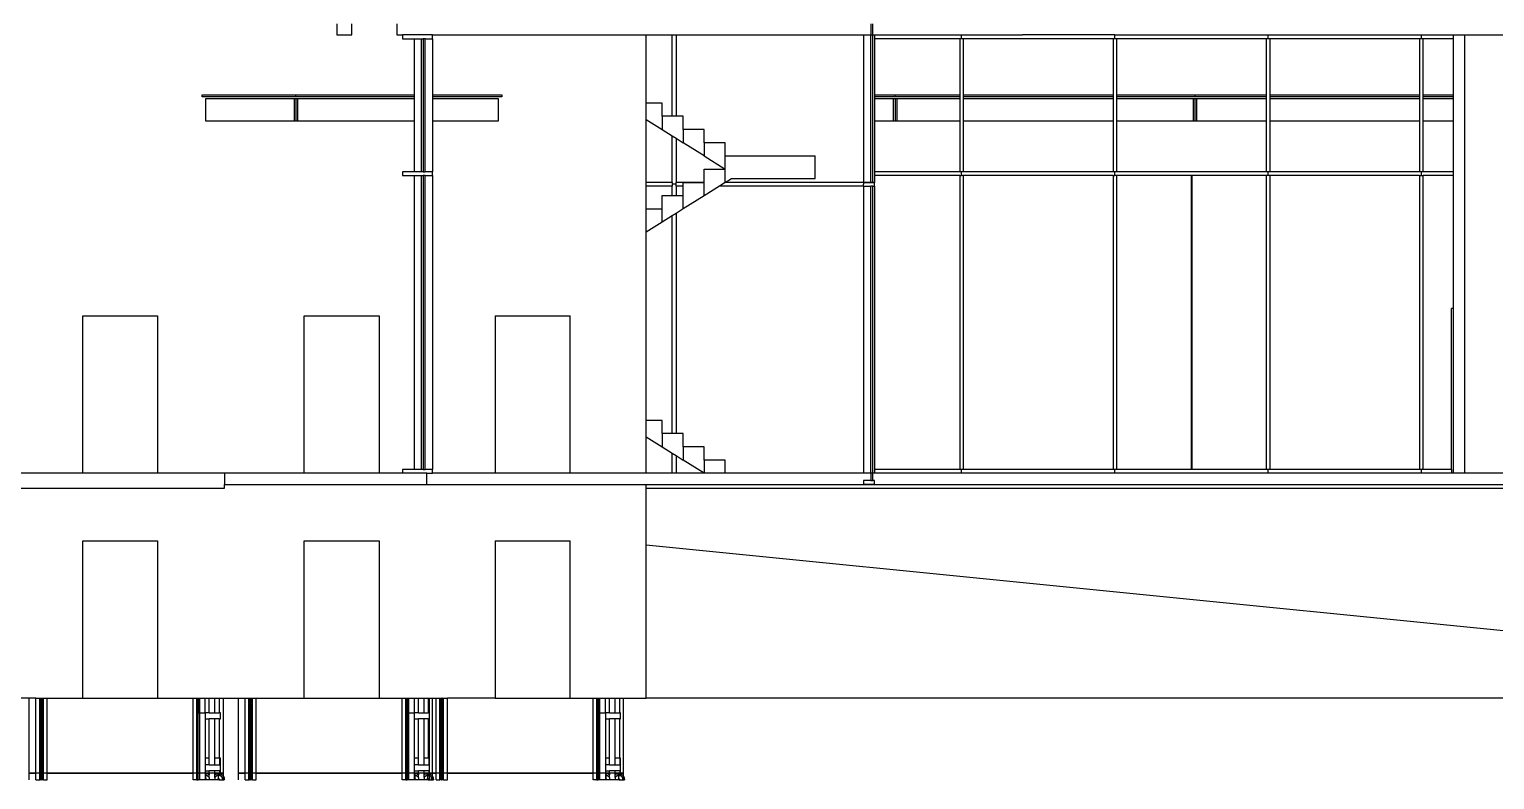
# Model space of a CAD drawing. Extents: x -21493 to 32459, y -48437 to 49697.
# Drawn here: x -10950 to 8608, y -48437 to -38424 of the extents above; entities that cross this region are included whole.
import ezdxf

# ---------------------------------------------------------------- set-up
doc = ezdxf.new("R2010")
doc.units = 0
doc.layers.get('0').update_dxf_attribs({"linetype": 'CONTINUOUS'})
doc.layers.add('SECTIONCUTEDGES', color=7, linetype='CONTINUOUS')

msp = doc.modelspace()

# ---------------------------------------------------------------- linework, layer by layer
for p, q in [((-2718, -39408), (-2718, -38499)), ((-2368, -39584), (-2368, -38499)), ((-2318, -38499), (-2318, -39584)), ((182, -38499), (182, -40466)), ((332, -38499), (332, -38549)), ((1494, -38549), (1494, -38499)), ((3539, -38549), (3539, -38499)), ((5585, -38549), (5585, -38499)), ((7630, -38549), (7630, -38499)), ((8057, -38549), (8057, -38499)), ((8207, -38499), (8207, -44349)), ((-5810, -39299), (-5810, -38549)), ((-5718, -38549), (-5718, -40324)), ((-5568, -38549), (-5568, -39299)), ((1469, -38549), (332, -38549)), ((332, -38549), (332, -39299)), ((1494, -38549), (1469, -38549)), ((1469, -38549), (1469, -39299)), ((1519, -38549), (1494, -38549)), ((3514, -38549), (1519, -38549)), ((1519, -39299), (1519, -38549)), ((3539, -38549), (3514, -38549)), ((3514, -38549), (3514, -39299)), ((3564, -38549), (3539, -38549)), ((5560, -38549), (3564, -38549)), ((3564, -39299), (3564, -38549)), ((5585, -38549), (5560, -38549)), ((5560, -38549), (5560, -39299)), ((5610, -38549), (5585, -38549)), ((7605, -38549), (5610, -38549)), ((5610, -39299), (5610, -38549)), ((7630, -38549), (7605, -38549)), ((7605, -38549), (7605, -39299)), ((7655, -38549), (7630, -38549)), ((8057, -38549), (7655, -38549)), ((7655, -39299), (7655, -38549)), ((8057, -39299), (8057, -38549)), ((-8643, -39299), (-7391, -39299)), ((-8643, -39324), (-8643, -39299)), ((-7391, -39299), (-5810, -39299)), ((-7391, -39324), (-7391, -39299)), ((-5810, -39324), (-5810, -39299)), ((-5568, -39299), (-4731, -39299)), ((-5568, -39299), (-5568, -39324)), ((-4731, -39299), (-4643, -39299)), ((-4643, -39299), (-4643, -39324)), ((332, -39299), (607, -39299)), ((332, -39299), (332, -39324)), ((607, -39299), (1469, -39299)), ((607, -39324), (607, -39299)), ((1469, -39299), (1469, -39324)), ((1519, -39299), (3514, -39299)), ((1519, -39324), (1519, -39299)), ((3514, -39299), (3514, -39324)), ((3564, -39299), (4607, -39299)), ((3564, -39324), (3564, -39299)), ((4607, -39299), (5560, -39299)), ((4607, -39299), (4607, -39324)), ((5560, -39299), (5560, -39324)), ((5610, -39299), (7605, -39299)), ((5610, -39324), (5610, -39299)), ((7605, -39299), (7605, -39324)), ((7655, -39299), (8057, -39299)), ((7655, -39324), (7655, -39299)), ((8057, -39324), (8057, -39299)), ((-7391, -39324), (-8643, -39324)), ((-8593, -39633), (-8593, -39349)), ((-8593, -39349), (-7416, -39349)), ((-7416, -39349), (-7416, -39649)), ((-7416, -39349), (-7391, -39349)), ((-5810, -39324), (-7391, -39324)), ((-7391, -39349), (-7391, -39649)), ((-7391, -39349), (-7366, -39349)), ((-7366, -39649), (-7366, -39349)), ((-7366, -39349), (-5810, -39349)), ((-5810, -39349), (-5810, -39324)), ((-5810, -39649), (-5810, -39349)), ((-4731, -39324), (-5568, -39324)), ((-5568, -39324), (-5568, -39349)), ((-5568, -39349), (-4731, -39349)), ((-5568, -39349), (-5568, -39649)), ((-4643, -39324), (-4731, -39324)), ((-4731, -39349), (-4693, -39349)), ((-4693, -39349), (-4693, -39649)), ((-2503, -39408), (-2718, -39408)), ((-2718, -39626), (-2718, -39408)), ((-2503, -39584), (-2503, -39408)), ((607, -39324), (332, -39324)), ((332, -39324), (332, -39349)), ((332, -39349), (582, -39349)), ((332, -39349), (332, -39649)), ((582, -39349), (582, -39649)), ((582, -39349), (607, -39349)), ((1469, -39324), (607, -39324)), ((607, -39349), (607, -39649)), ((607, -39349), (632, -39349)), ((632, -39649), (632, -39349)), ((632, -39349), (1469, -39349)), ((1469, -39324), (1469, -39349)), ((1469, -39349), (1469, -39649)), ((3514, -39324), (1519, -39324)), ((1519, -39349), (1519, -39324)), ((1519, -39349), (3514, -39349)), ((1519, -39649), (1519, -39349)), ((3514, -39324), (3514, -39349)), ((3514, -39349), (3514, -39649)), ((4607, -39324), (3564, -39324)), ((3564, -39349), (3564, -39324)), ((3564, -39349), (4582, -39349)), ((3564, -39649), (3564, -39349)), ((4582, -39349), (4582, -39649)), ((4582, -39349), (4607, -39349)), ((5560, -39324), (4607, -39324)), ((4607, -39349), (4607, -39649)), ((4607, -39349), (4632, -39349)), ((4632, -39649), (4632, -39349)), ((4632, -39349), (5560, -39349)), ((5560, -39324), (5560, -39349)), ((5560, -39349), (5560, -39649)), ((7605, -39324), (5610, -39324)), ((5610, -39349), (5610, -39324)), ((5610, -39349), (7605, -39349)), ((5610, -39649), (5610, -39349)), ((7605, -39324), (7605, -39349)), ((7605, -39349), (7605, -39649)), ((8057, -39324), (7655, -39324)), ((7655, -39349), (7655, -39324)), ((7655, -39349), (8057, -39349)), ((7655, -39649), (7655, -39349)), ((8057, -39349), (8057, -39324)), ((8057, -39649), (8057, -39349)), ((-8593, -39649), (-8593, -39633)), ((-8585, -39649), (-8593, -39649)), ((-7416, -39649), (-8585, -39649)), ((-7391, -39649), (-7416, -39649)), ((-7366, -39649), (-7391, -39649)), ((-5810, -39649), (-7366, -39649)), ((-5810, -40324), (-5810, -39649)), ((-4731, -39649), (-5568, -39649)), ((-5568, -39649), (-5568, -40324)), ((-4693, -39649), (-4731, -39649)), ((-2718, -40466), (-2718, -39626)), ((-2718, -39626), (-2503, -39761)), ((-2503, -39584), (-2503, -39761)), ((-2368, -39584), (-2503, -39584)), ((-2318, -39584), (-2368, -39584)), ((-2223, -39584), (-2318, -39584)), ((-2223, -39761), (-2223, -39584)), ((582, -39649), (332, -39649)), ((332, -39649), (332, -40324)), ((607, -39649), (582, -39649)), ((632, -39649), (607, -39649)), ((1469, -39649), (632, -39649)), ((1469, -39649), (1469, -40324)), ((3514, -39649), (1519, -39649)), ((1519, -40324), (1519, -39649)), ((3514, -39649), (3514, -40324)), ((3564, -40324), (3564, -39649)), ((4582, -39649), (3564, -39649)), ((4607, -39649), (4582, -39649)), ((4632, -39649), (4607, -39649)), ((5560, -39649), (4632, -39649)), ((5560, -39649), (5560, -40324)), ((7605, -39649), (5610, -39649)), ((5610, -40324), (5610, -39649)), ((7605, -39649), (7605, -40324)), ((8057, -39649), (7655, -39649)), ((7655, -40324), (7655, -39649)), ((8057, -40324), (8057, -39649)), ((-2503, -39761), (-2368, -39847)), ((-2368, -40466), (-2368, -39847)), ((-2368, -39847), (-2318, -39878)), ((-2318, -39878), (-2318, -40466)), ((-2318, -39878), (-2223, -39938)), ((-1943, -39761), (-2223, -39761)), ((-2223, -39761), (-2223, -39938)), ((-1943, -39937), (-1943, -39761)), ((-1943, -40114), (-2223, -39938)), ((-1663, -39937), (-1943, -39937)), ((-1943, -39937), (-1943, -40114)), ((-1663, -40114), (-1663, -39937)), ((-1943, -40114), (-1664, -40290)), ((-1663, -40290), (-1663, -40114)), ((-1663, -40114), (-463, -40114)), ((-463, -40414), (-463, -40114)), ((-5810, -42249), (-5810, -40374)), ((-5718, -40374), (-5718, -44299)), ((-5568, -40374), (-5568, -42249)), ((-2368, -40466), (-2718, -40466)), ((-2718, -40516), (-2718, -40466)), ((-2368, -40466), (-2368, -40491)), ((-1943, -40466), (-2318, -40466)), ((-2318, -40491), (-2318, -40466)), ((-2223, -40467), (-1943, -40467)), ((-2223, -40516), (-2223, -40467)), ((-1943, -40290), (-1664, -40290)), ((-1943, -40466), (-1943, -40290)), ((-1943, -40467), (-1943, -40466)), ((-1943, -40644), (-1943, -40467)), ((-1663, -40467), (-1740, -40516)), ((-1664, -40290), (-1663, -40290)), ((-1663, -40467), (-1663, -40290)), ((-1663, -40467), (-1661, -40466)), ((-1661, -40466), (-1577, -40414)), ((182, -40466), (-1661, -40466)), ((-1577, -40414), (-463, -40414)), ((182, -40467), (182, -40466)), ((182, -40468), (182, -40467)), ((182, -40468), (282, -40468)), ((182, -40469), (182, -40468)), ((307, -40468), (332, -40468)), ((1469, -40324), (332, -40324)), ((332, -40324), (332, -40374)), ((1469, -40374), (332, -40374)), ((332, -40374), (332, -40468)), ((332, -40468), (332, -40469)), ((1494, -40324), (1469, -40324)), ((1469, -40374), (1469, -44299)), ((1469, -40374), (1494, -40374)), ((1494, -40374), (1494, -40324)), ((1519, -40324), (1494, -40324)), ((1519, -40374), (1494, -40374)), ((3514, -40324), (1519, -40324)), ((3514, -40374), (1519, -40374)), ((1519, -44299), (1519, -40374)), ((3539, -40324), (3514, -40324)), ((3514, -40374), (3514, -44299)), ((3514, -40374), (3539, -40374)), ((3539, -40374), (3539, -40324)), ((3564, -40324), (3539, -40324)), ((3564, -40374), (3539, -40374)), ((5560, -40324), (3564, -40324)), ((4560, -40374), (3564, -40374)), ((3564, -44299), (3564, -40374)), ((4560, -44299), (4560, -40374)), ((4560, -40374), (4564, -40374)), ((5560, -40374), (4564, -40374)), ((4564, -40374), (4564, -44299)), ((5585, -40324), (5560, -40324)), ((5560, -40374), (5560, -44299)), ((5585, -40374), (5560, -40374)), ((5585, -40374), (5585, -40324)), ((5610, -40324), (5585, -40324)), ((5610, -40374), (5585, -40374)), ((7605, -40324), (5610, -40324)), ((7605, -40374), (5610, -40374)), ((5610, -44299), (5610, -40374)), ((7630, -40324), (7605, -40324)), ((7605, -40374), (7605, -44299)), ((7605, -40374), (7630, -40374)), ((7630, -40374), (7630, -40324)), ((7655, -40324), (7630, -40324)), ((7630, -40374), (7655, -40374)), ((8057, -40324), (7655, -40324)), ((8057, -40374), (7655, -40374)), ((7655, -44299), (7655, -40374)), ((8057, -40374), (8057, -40324)), ((8057, -42149), (8057, -40374)), ((-2368, -40516), (-2718, -40516)), ((-2718, -40819), (-2718, -40516)), ((-2503, -40819), (-2503, -40643)), ((-2503, -40643), (-2368, -40643)), ((-2318, -40491), (-2368, -40491)), ((-2368, -40491), (-2368, -40516)), ((-2368, -40643), (-2368, -40516)), ((-2368, -40643), (-2318, -40643)), ((-2318, -40516), (-2318, -40491)), ((-2223, -40516), (-2318, -40516)), ((-2318, -40516), (-2318, -40643)), ((-2318, -40643), (-2223, -40643)), ((-2223, -40643), (-2223, -40516)), ((-2223, -40820), (-2223, -40643)), ((-1943, -40644), (-2223, -40820)), ((-1740, -40516), (-1943, -40644)), ((182, -40516), (-1740, -40516)), ((182, -40519), (182, -44349)), ((332, -40519), (332, -44299)), ((-2718, -40819), (-2503, -40819)), ((-2718, -41132), (-2718, -40819)), ((-2503, -40997), (-2503, -40819)), ((-2223, -40820), (-2318, -40880)), ((-2503, -40997), (-2718, -41132)), ((-2368, -40912), (-2503, -40997)), ((-2318, -40880), (-2368, -40912)), ((-2368, -43819), (-2368, -40912)), ((-2318, -40880), (-2318, -43819)), ((-2718, -43643), (-2718, -41132)), ((8057, -42149), (8032, -42149)), ((8032, -44299), (8032, -42149)), ((8057, -44349), (8057, -42149)), ((-10237, -44349), (-10237, -42249)), ((-10237, -42249), (-9237, -42249)), ((-9237, -42249), (-9237, -44349)), ((-7281, -42249), (-6281, -42249)), ((-7281, -44349), (-7281, -42249)), ((-6281, -42249), (-6281, -44349)), ((-5810, -44299), (-5810, -42249)), ((-5568, -42249), (-5568, -44299)), ((-4731, -42249), (-4731, -44349)), ((-4731, -42249), (-3731, -42249)), ((-3731, -44349), (-3731, -42249)), ((-2503, -43643), (-2718, -43643)), ((-2718, -43861), (-2718, -43643)), ((-2503, -43819), (-2503, -43643)), ((-2718, -44349), (-2718, -43861)), ((-2718, -43861), (-2503, -43997)), ((-2503, -43819), (-2503, -43997)), ((-2368, -43819), (-2503, -43819)), ((-2503, -43997), (-2368, -44082)), ((-2318, -43819), (-2368, -43819)), ((-2223, -43819), (-2318, -43819)), ((-2223, -43996), (-2223, -43819)), ((-1943, -43996), (-2223, -43996)), ((-2223, -43996), (-2223, -44173)), ((-1943, -44172), (-1943, -43996)), ((-2368, -44349), (-2368, -44082)), ((-2368, -44082), (-2318, -44113)), ((-2318, -44113), (-2318, -44349)), ((-2318, -44113), (-2223, -44173)), ((-1944, -44349), (-2223, -44173)), ((-1663, -44172), (-1943, -44172)), ((-1943, -44172), (-1943, -44349)), ((-1663, -44349), (-1663, -44172)), ((1469, -44299), (332, -44299)), ((332, -44299), (332, -44349)), ((1494, -44299), (1469, -44299)), ((1494, -44349), (1494, -44299)), ((1519, -44299), (1494, -44299)), ((3514, -44299), (1519, -44299)), ((3539, -44299), (3514, -44299)), ((3539, -44349), (3539, -44299)), ((3564, -44299), (3539, -44299)), ((4560, -44299), (3564, -44299)), ((4564, -44299), (4560, -44299)), ((5560, -44299), (4564, -44299)), ((5585, -44299), (5560, -44299)), ((5585, -44349), (5585, -44299)), ((5610, -44299), (5585, -44299)), ((7605, -44299), (5610, -44299)), ((7630, -44299), (7605, -44299)), ((7630, -44349), (7630, -44299)), ((7655, -44299), (7630, -44299)), ((8032, -44299), (7655, -44299)), ((8032, -44299), (8032, -44349)), ((-2718, -44549), (-2718, -44499)), ((-2718, -44549), (10757, -44549)), ((-2718, -45302), (-2718, -44549)), ((-10237, -47349), (-10237, -45249)), ((-10237, -45249), (-9237, -45249)), ((-9237, -45249), (-9237, -47349)), ((-7281, -47349), (-7281, -45249)), ((-7281, -45249), (-6281, -45249)), ((-6281, -45249), (-6281, -47349)), ((-4731, -45249), (-4731, -47349)), ((-4731, -45249), (-3731, -45249)), ((-3731, -47349), (-3731, -45249)), ((-2718, -45302), (10757, -46649)), ((-2718, -47349), (-2718, -45302)), ((-10861, -47349), (-11268, -47349)), ((-10950, -48437), (-10950, -47349)), ((-10861, -48437), (-10861, -47349)), ((-10861, -47349), (-10810, -47349)), ((-10810, -48437), (-10810, -47349)), ((-10810, -47349), (-10800, -47349)), ((-10800, -48437), (-10800, -47349)), ((-10800, -47349), (-10791, -47349)), ((-10791, -47349), (-10788, -47349)), ((-10788, -47349), (-10787, -47349)), ((-10787, -48437), (-10787, -47349)), ((-10787, -47349), (-10784, -47349)), ((-10784, -47349), (-10779, -47349)), ((-10784, -48437), (-10784, -47349)), ((-10779, -48437), (-10779, -47349)), ((-10779, -47349), (-10761, -47349)), ((-10761, -48437), (-10761, -47349)), ((-10761, -47349), (-10711, -47349)), ((-10711, -48437), (-10711, -47349)), ((-10711, -47349), (-10237, -47349)), ((-10237, -47349), (-9237, -47349)), ((-9237, -47349), (-8764, -47349)), ((-8764, -48437), (-8764, -47349)), ((-8764, -47349), (-8715, -47349)), ((-8715, -48437), (-8715, -47349)), ((-8715, -47349), (-8697, -47349)), ((-8697, -47349), (-8688, -47349)), ((-8697, -48437), (-8697, -47349)), ((-8688, -47349), (-8684, -47349)), ((-8684, -47546), (-8684, -47349)), ((-8684, -47349), (-8675, -47349)), ((-8675, -47349), (-8605, -47349)), ((-8675, -47546), (-8675, -47349)), ((-8605, -47349), (-8605, -47546)), ((-8605, -47349), (-8547, -47349)), ((-8547, -47546), (-8547, -47349)), ((-8547, -47349), (-8472, -47349)), ((-8472, -47546), (-8472, -47349)), ((-8472, -47349), (-8415, -47349)), ((-8415, -47349), (-8070, -47349)), ((-8415, -47349), (-8415, -47546)), ((-8359, -48413), (-8359, -47349)), ((-8359, -48437), (-8359, -47349)), ((-8159, -48437), (-8159, -47349)), ((-8159, -48437), (-8159, -47349)), ((-8070, -48437), (-8070, -47349)), ((-8070, -47349), (-8019, -47349)), ((-8019, -48437), (-8019, -47349)), ((-8019, -47349), (-8009, -47349)), ((-8009, -48437), (-8009, -47349)), ((-8009, -47349), (-8000, -47349)), ((-8000, -47349), (-7997, -47349)), ((-7997, -47349), (-7996, -47349)), ((-7996, -48437), (-7996, -47349)), ((-7996, -47349), (-7993, -47349)), ((-7993, -47349), (-7988, -47349)), ((-7993, -48437), (-7993, -47349)), ((-7988, -48437), (-7988, -47349)), ((-7988, -47349), (-7970, -47349)), ((-7970, -48437), (-7970, -47349)), ((-7970, -47349), (-7920, -47349)), ((-7920, -48437), (-7920, -47349)), ((-7920, -47349), (-7281, -47349)), ((-7281, -47349), (-6281, -47349)), ((-6281, -47349), (-5973, -47349)), ((-5973, -48437), (-5973, -47349)), ((-5973, -47349), (-5924, -47349)), ((-5924, -48437), (-5924, -47349)), ((-5924, -47349), (-5906, -47349)), ((-5906, -47349), (-5897, -47349)), ((-5906, -48437), (-5906, -47349)), ((-5897, -47349), (-5893, -47349)), ((-5893, -47546), (-5893, -47349)), ((-5893, -47349), (-5884, -47349)), ((-5884, -47349), (-5814, -47349)), ((-5884, -47546), (-5884, -47349)), ((-5814, -47349), (-5814, -47546)), ((-5814, -47349), (-5756, -47349)), ((-5756, -47546), (-5756, -47349)), ((-5756, -47349), (-5681, -47349)), ((-5681, -47546), (-5681, -47349)), ((-5681, -47349), (-5624, -47349)), ((-5624, -47349), (-5520, -47349)), ((-5624, -47349), (-5624, -47546)), ((-5609, -47546), (-5609, -47349)), ((-5609, -48437), (-5609, -47349)), ((-5568, -48413), (-5568, -47349)), ((-5568, -48437), (-5568, -47349)), ((-5520, -48437), (-5520, -47349)), ((-5520, -47349), (-5469, -47349)), ((-5469, -48437), (-5469, -47349)), ((-5469, -47349), (-5459, -47349)), ((-5459, -48437), (-5459, -47349)), ((-5459, -47349), (-5450, -47349)), ((-5450, -47349), (-5447, -47349)), ((-5447, -47349), (-5446, -47349)), ((-5446, -48437), (-5446, -47349)), ((-5446, -47349), (-5443, -47349)), ((-5443, -48437), (-5443, -47349)), ((-5438, -47349), (-5443, -47349)), ((-5438, -48437), (-5438, -47349)), ((-5438, -47349), (-5420, -47349)), ((-5420, -48437), (-5420, -47349)), ((-5420, -47349), (-5370, -47349)), ((-5370, -48437), (-5370, -47349)), ((-4731, -47349), (-5370, -47349)), ((-4731, -47349), (-3731, -47349)), ((-3731, -47349), (-3423, -47349)), ((-3423, -48437), (-3423, -47349)), ((-3423, -47349), (-3374, -47349)), ((-3374, -48437), (-3374, -47349)), ((-3374, -47349), (-3356, -47349)), ((-3356, -47349), (-3347, -47349)), ((-3356, -48437), (-3356, -47349)), ((-3347, -47349), (-3344, -47349)), ((-3344, -47546), (-3344, -47349)), ((-3344, -47349), (-3334, -47349)), ((-3334, -47349), (-3264, -47349)), ((-3334, -47546), (-3334, -47349)), ((-3264, -47349), (-3264, -47546)), ((-3264, -47349), (-3206, -47349)), ((-3206, -47546), (-3206, -47349)), ((-3206, -47349), (-3131, -47349)), ((-3131, -47546), (-3131, -47349)), ((-3131, -47349), (-3074, -47349)), ((-3074, -47349), (-3074, -47546)), ((-3074, -47349), (-2718, -47349)), ((-3018, -48413), (-3018, -47349)), ((-3018, -48437), (-3018, -47349)), ((17754, -47349), (-2718, -47349)), ((-8694, -48437), (-8694, -47546)), ((-8694, -47546), (-8688, -47546)), ((-8684, -47546), (-8688, -47546)), ((-8684, -47546), (-8675, -47546)), ((-8675, -48437), (-8675, -47546)), ((-8675, -47546), (-8605, -47546)), ((-8598, -47546), (-8605, -47546)), ((-8598, -47626), (-8598, -47546)), ((-8547, -47546), (-8598, -47546)), ((-8598, -48149), (-8598, -47626)), ((-8598, -47626), (-8547, -47626)), ((-8547, -47546), (-8472, -47546)), ((-8547, -48149), (-8547, -47626)), ((-8472, -47626), (-8547, -47626)), ((-8472, -47546), (-8415, -47546)), ((-8472, -48149), (-8472, -47626)), ((-8415, -47626), (-8472, -47626)), ((-8400, -47546), (-8415, -47546)), ((-8415, -47626), (-8415, -48149)), ((-8415, -47626), (-8400, -47626)), ((-8400, -47626), (-8400, -47546)), ((-5903, -48437), (-5903, -47546)), ((-5903, -47546), (-5897, -47546)), ((-5893, -47546), (-5897, -47546)), ((-5893, -47546), (-5884, -47546)), ((-5884, -48437), (-5884, -47546)), ((-5884, -47546), (-5814, -47546)), ((-5807, -47546), (-5814, -47546)), ((-5807, -47626), (-5807, -47546)), ((-5756, -47546), (-5807, -47546)), ((-5807, -48149), (-5807, -47626)), ((-5807, -47626), (-5756, -47626)), ((-5756, -47546), (-5681, -47546)), ((-5756, -48149), (-5756, -47626)), ((-5681, -47626), (-5756, -47626)), ((-5681, -47546), (-5624, -47546)), ((-5681, -48149), (-5681, -47626)), ((-5624, -47626), (-5681, -47626)), ((-5609, -47546), (-5624, -47546)), ((-5624, -47626), (-5624, -48149)), ((-5624, -47626), (-5609, -47626)), ((-5609, -47626), (-5609, -47546)), ((-5609, -48149), (-5609, -47626)), ((-3353, -48437), (-3353, -47546)), ((-3353, -47546), (-3347, -47546)), ((-3344, -47546), (-3347, -47546)), ((-3344, -47546), (-3334, -47546)), ((-3334, -48437), (-3334, -47546)), ((-3334, -47546), (-3264, -47546)), ((-3257, -47546), (-3264, -47546)), ((-3257, -47626), (-3257, -47546)), ((-3206, -47546), (-3257, -47546)), ((-3257, -48149), (-3257, -47626)), ((-3257, -47626), (-3206, -47626)), ((-3206, -47546), (-3131, -47546)), ((-3206, -48149), (-3206, -47626)), ((-3131, -47626), (-3206, -47626)), ((-3131, -47546), (-3074, -47546)), ((-3131, -48149), (-3131, -47626)), ((-3074, -47626), (-3131, -47626)), ((-3059, -47546), (-3074, -47546)), ((-3074, -47626), (-3074, -48149)), ((-3074, -47626), (-3059, -47626)), ((-3059, -47626), (-3059, -47546)), ((-8547, -48149), (-8598, -48149)), ((-8598, -48238), (-8598, -48149)), ((-8598, -48318), (-8598, -48238)), ((-8547, -48238), (-8598, -48238)), ((-8547, -48238), (-8547, -48149)), ((-8547, -48238), (-8472, -48238)), ((-8415, -48149), (-8472, -48149)), ((-8472, -48238), (-8472, -48149)), ((-8472, -48238), (-8405, -48238)), ((-8405, -48149), (-8415, -48149)), ((-8405, -48238), (-8405, -48149)), ((-8400, -48149), (-8405, -48149)), ((-8400, -48238), (-8405, -48238)), ((-8400, -48238), (-8400, -48149)), ((-8400, -48318), (-8400, -48238)), ((-5756, -48149), (-5807, -48149)), ((-5807, -48238), (-5807, -48149)), ((-5807, -48318), (-5807, -48238)), ((-5756, -48238), (-5807, -48238)), ((-5756, -48238), (-5756, -48149)), ((-5756, -48238), (-5681, -48238)), ((-5624, -48149), (-5681, -48149)), ((-5681, -48238), (-5681, -48149)), ((-5681, -48238), (-5614, -48238)), ((-5614, -48149), (-5624, -48149)), ((-5614, -48238), (-5614, -48149)), ((-5609, -48149), (-5614, -48149)), ((-5609, -48238), (-5614, -48238)), ((-5609, -48238), (-5609, -48149)), ((-5609, -48318), (-5609, -48238)), ((-3206, -48149), (-3257, -48149)), ((-3257, -48238), (-3257, -48149)), ((-3257, -48318), (-3257, -48238)), ((-3206, -48238), (-3257, -48238)), ((-3206, -48238), (-3206, -48149)), ((-3206, -48238), (-3131, -48238)), ((-3074, -48149), (-3131, -48149)), ((-3131, -48238), (-3131, -48149)), ((-3131, -48238), (-3064, -48238)), ((-3064, -48149), (-3074, -48149)), ((-3064, -48238), (-3064, -48149)), ((-3059, -48149), (-3064, -48149)), ((-3059, -48238), (-3064, -48238)), ((-3059, -48238), (-3059, -48149)), ((-3059, -48318), (-3059, -48238)), ((-10950, -48349), (-10861, -48349)), ((-8359, -48349), (-10950, -48349)), ((-10861, -48437), (-10810, -48437)), ((-10810, -48349), (-10791, -48349)), ((-10800, -48437), (-10791, -48437)), ((-10788, -48437), (-10791, -48437)), ((-10788, -48349), (-10787, -48349)), ((-10787, -48437), (-10788, -48437)), ((-10784, -48437), (-10787, -48437)), ((-10784, -48349), (-10779, -48349)), ((-10779, -48437), (-10784, -48437)), ((-10761, -48437), (-10779, -48437)), ((-10761, -48437), (-10711, -48437)), ((-10711, -48349), (-8764, -48349)), ((-8715, -48437), (-8764, -48437)), ((-8715, -48437), (-8697, -48437)), ((-8697, -48349), (-8694, -48349)), ((-8694, -48437), (-8697, -48437)), ((-8675, -48437), (-8694, -48437)), ((-8598, -48437), (-8675, -48437)), ((-8598, -48344), (-8598, -48318)), ((-8598, -48318), (-8547, -48318)), ((-8598, -48344), (-8547, -48344)), ((-8598, -48349), (-8598, -48344)), ((-8598, -48349), (-8582, -48349)), ((-8598, -48356), (-8598, -48349)), ((-8598, -48349), (-8547, -48349)), ((-8598, -48356), (-8596, -48355)), ((-8598, -48378), (-8598, -48356)), ((-8598, -48378), (-8596, -48378)), ((-8598, -48378), (-8596, -48378)), ((-8598, -48400), (-8598, -48378)), ((-8598, -48378), (-8598, -48378)), ((-8596, -48400), (-8598, -48401)), ((-8596, -48400), (-8598, -48400)), ((-8598, -48401), (-8598, -48400)), ((-8596, -48401), (-8598, -48402)), ((-8598, -48402), (-8598, -48401)), ((-8598, -48404), (-8598, -48402)), ((-8596, -48403), (-8598, -48404)), ((-8596, -48404), (-8598, -48405)), ((-8598, -48405), (-8598, -48404)), ((-8598, -48417), (-8598, -48405)), ((-8596, -48416), (-8598, -48417)), ((-8598, -48420), (-8598, -48417)), ((-8596, -48419), (-8598, -48420)), ((-8598, -48422), (-8598, -48420)), ((-8598, -48422), (-8596, -48421)), ((-8596, -48422), (-8598, -48423)), ((-8598, -48423), (-8598, -48422)), ((-8598, -48424), (-8596, -48423)), ((-8598, -48424), (-8598, -48423)), ((-8598, -48437), (-8598, -48424)), ((-8589, -48437), (-8598, -48437)), ((-8596, -48355), (-8582, -48358)), ((-8582, -48358), (-8596, -48356)), ((-8596, -48378), (-8588, -48379)), ((-8596, -48378), (-8588, -48379)), ((-8596, -48378), (-8596, -48400)), ((-8596, -48400), (-8596, -48400)), ((-8596, -48400), (-8596, -48401)), ((-8596, -48401), (-8596, -48403)), ((-8596, -48403), (-8596, -48404)), ((-8596, -48404), (-8596, -48416)), ((-8596, -48416), (-8596, -48419)), ((-8596, -48419), (-8596, -48421)), ((-8596, -48421), (-8596, -48422)), ((-8596, -48422), (-8596, -48423)), ((-8596, -48423), (-8590, -48426)), ((-8590, -48426), (-8587, -48431)), ((-8587, -48431), (-8589, -48437)), ((-8547, -48437), (-8589, -48437)), ((-8588, -48379), (-8585, -48380)), ((-8585, -48380), (-8585, -48380)), ((-8582, -48381), (-8585, -48380)), ((-8582, -48349), (-8547, -48349)), ((-8582, -48354), (-8582, -48349)), ((-8548, -48354), (-8582, -48354)), ((-8582, -48354), (-8582, -48358)), ((-8582, -48358), (-8582, -48358)), ((-8548, -48358), (-8582, -48358)), ((-8571, -48360), (-8582, -48358)), ((-8582, -48358), (-8582, -48358)), ((-8582, -48381), (-8574, -48382)), ((-8574, -48382), (-8574, -48382)), ((-8574, -48382), (-8556, -48395)), ((-8549, -48371), (-8571, -48360)), ((-8556, -48395), (-8550, -48405)), ((-8550, -48405), (-8556, -48395)), ((-8550, -48405), (-8550, -48405)), ((-8547, -48410), (-8550, -48405)), ((-8548, -48373), (-8549, -48371)), ((-8547, -48352), (-8548, -48352)), ((-8548, -48354), (-8548, -48352)), ((-8547, -48354), (-8548, -48354)), ((-8548, -48354), (-8548, -48357)), ((-8548, -48357), (-8548, -48357)), ((-8547, -48357), (-8548, -48357)), ((-8547, -48357), (-8548, -48357)), ((-8548, -48358), (-8548, -48357)), ((-8547, -48358), (-8548, -48358)), ((-8548, -48358), (-8548, -48363)), ((-8548, -48363), (-8548, -48373)), ((-8548, -48363), (-8547, -48363)), ((-8547, -48374), (-8548, -48373)), ((-8547, -48374), (-8548, -48373)), ((-8547, -48344), (-8547, -48318)), ((-8472, -48318), (-8547, -48318)), ((-8547, -48349), (-8547, -48344)), ((-8547, -48352), (-8547, -48349)), ((-8547, -48354), (-8547, -48352)), ((-8547, -48357), (-8547, -48354)), ((-8547, -48358), (-8547, -48357)), ((-8547, -48357), (-8547, -48357)), ((-8547, -48363), (-8547, -48358)), ((-8547, -48374), (-8547, -48363)), ((-8547, -48393), (-8547, -48374)), ((-8547, -48374), (-8547, -48374)), ((-8547, -48410), (-8547, -48393)), ((-8547, -48410), (-8547, -48437)), ((-8472, -48437), (-8547, -48437)), ((-8472, -48344), (-8472, -48318)), ((-8405, -48318), (-8472, -48318)), ((-8472, -48344), (-8405, -48344)), ((-8472, -48349), (-8472, -48344)), ((-8472, -48349), (-8437, -48349)), ((-8472, -48354), (-8472, -48349)), ((-8472, -48349), (-8359, -48349)), ((-8437, -48354), (-8472, -48354)), ((-8472, -48358), (-8472, -48354)), ((-8437, -48358), (-8472, -48358)), ((-8472, -48374), (-8472, -48358)), ((-8470, -48371), (-8472, -48374)), ((-8470, -48371), (-8472, -48374)), ((-8472, -48393), (-8472, -48374)), ((-8472, -48374), (-8472, -48374)), ((-8472, -48410), (-8472, -48393)), ((-8469, -48405), (-8472, -48410)), ((-8469, -48405), (-8472, -48410)), ((-8472, -48410), (-8472, -48437)), ((-8430, -48437), (-8472, -48437)), ((-8448, -48360), (-8470, -48371)), ((-8469, -48405), (-8467, -48401)), ((-8469, -48405), (-8469, -48405)), ((-8469, -48405), (-8469, -48405)), ((-8467, -48401), (-8463, -48395)), ((-8463, -48395), (-8467, -48401)), ((-8463, -48395), (-8445, -48382)), ((-8437, -48358), (-8448, -48360)), ((-8434, -48380), (-8445, -48382)), ((-8437, -48349), (-8405, -48349)), ((-8437, -48354), (-8437, -48349)), ((-8437, -48358), (-8437, -48354)), ((-8437, -48358), (-8423, -48355)), ((-8423, -48355), (-8437, -48358)), ((-8423, -48356), (-8437, -48358)), ((-8437, -48358), (-8437, -48358)), ((-8437, -48358), (-8437, -48358)), ((-8434, -48380), (-8423, -48378)), ((-8434, -48380), (-8431, -48379)), ((-8434, -48380), (-8434, -48380)), ((-8432, -48431), (-8429, -48426)), ((-8430, -48437), (-8432, -48431)), ((-8431, -48379), (-8423, -48378)), ((-8431, -48379), (-8423, -48378)), ((-8417, -48437), (-8430, -48437)), ((-8429, -48426), (-8423, -48423)), ((-8423, -48355), (-8405, -48359)), ((-8423, -48378), (-8423, -48356)), ((-8405, -48359), (-8423, -48356)), ((-8412, -48380), (-8423, -48378)), ((-8423, -48423), (-8423, -48378)), ((-8423, -48378), (-8423, -48378)), ((-8423, -48423), (-8417, -48426)), ((-8417, -48426), (-8415, -48431)), ((-8415, -48431), (-8417, -48437)), ((-8417, -48437), (-8370, -48437)), ((-8405, -48382), (-8412, -48380)), ((-8412, -48380), (-8405, -48382)), ((-8405, -48344), (-8405, -48318)), ((-8405, -48318), (-8400, -48318)), ((-8405, -48349), (-8400, -48349)), ((-8405, -48359), (-8405, -48349)), ((-8405, -48359), (-8399, -48360)), ((-8405, -48382), (-8405, -48368)), ((-8401, -48382), (-8405, -48382)), ((-8405, -48382), (-8401, -48382)), ((-8394, -48387), (-8401, -48382)), ((-8401, -48382), (-8394, -48387)), ((-8400, -48349), (-8400, -48318)), ((-8399, -48360), (-8377, -48371)), ((-8394, -48387), (-8392, -48389)), ((-8383, -48395), (-8392, -48389)), ((-8392, -48389), (-8392, -48389)), ((-8383, -48395), (-8383, -48395)), ((-8378, -48405), (-8383, -48395)), ((-8383, -48395), (-8378, -48405)), ((-8378, -48405), (-8378, -48405)), ((-8378, -48405), (-8372, -48415)), ((-8377, -48371), (-8360, -48390)), ((-8371, -48423), (-8372, -48415)), ((-8371, -48429), (-8371, -48423)), ((-8371, -48429), (-8370, -48430)), ((-8370, -48437), (-8370, -48430)), ((-8370, -48437), (-8359, -48437)), ((-8360, -48390), (-8350, -48412)), ((-8359, -48437), (-8347, -48437)), ((-8350, -48412), (-8347, -48437)), ((-8159, -48349), (-8070, -48349)), ((-5568, -48349), (-8159, -48349)), ((-8070, -48437), (-8019, -48437)), ((-8019, -48349), (-8000, -48349)), ((-8009, -48437), (-8000, -48437)), ((-7997, -48437), (-8000, -48437)), ((-7997, -48349), (-7996, -48349)), ((-7996, -48437), (-7997, -48437)), ((-7993, -48437), (-7996, -48437)), ((-7993, -48349), (-7988, -48349)), ((-7988, -48437), (-7993, -48437)), ((-7970, -48437), (-7988, -48437)), ((-7970, -48437), (-7920, -48437)), ((-7920, -48349), (-5973, -48349)), ((-5924, -48437), (-5973, -48437)), ((-5924, -48437), (-5906, -48437)), ((-5906, -48349), (-5903, -48349)), ((-5903, -48437), (-5906, -48437)), ((-5884, -48437), (-5903, -48437)), ((-5807, -48437), (-5884, -48437)), ((-5807, -48344), (-5807, -48318)), ((-5807, -48318), (-5756, -48318)), ((-5807, -48344), (-5756, -48344)), ((-5807, -48349), (-5807, -48344)), ((-5807, -48349), (-5791, -48349)), ((-5807, -48356), (-5807, -48349)), ((-5807, -48349), (-5756, -48349)), ((-5807, -48356), (-5805, -48355)), ((-5807, -48378), (-5807, -48356)), ((-5807, -48378), (-5805, -48378)), ((-5807, -48378), (-5805, -48378)), ((-5807, -48400), (-5807, -48378)), ((-5807, -48378), (-5807, -48378)), ((-5805, -48400), (-5807, -48401)), ((-5805, -48400), (-5807, -48400)), ((-5807, -48401), (-5807, -48400)), ((-5805, -48401), (-5807, -48402)), ((-5807, -48402), (-5807, -48401)), ((-5807, -48404), (-5807, -48402)), ((-5805, -48403), (-5807, -48404)), ((-5805, -48404), (-5807, -48405)), ((-5807, -48405), (-5807, -48404)), ((-5807, -48417), (-5807, -48405)), ((-5805, -48416), (-5807, -48417)), ((-5807, -48420), (-5807, -48417)), ((-5805, -48419), (-5807, -48420)), ((-5807, -48422), (-5807, -48420)), ((-5807, -48422), (-5805, -48421)), ((-5805, -48422), (-5807, -48423)), ((-5807, -48423), (-5807, -48422)), ((-5807, -48424), (-5805, -48423)), ((-5807, -48424), (-5807, -48423)), ((-5807, -48437), (-5807, -48424)), ((-5798, -48437), (-5807, -48437)), ((-5805, -48355), (-5791, -48358)), ((-5791, -48358), (-5805, -48356)), ((-5805, -48378), (-5797, -48379)), ((-5805, -48378), (-5797, -48379)), ((-5805, -48378), (-5805, -48400)), ((-5805, -48400), (-5805, -48400)), ((-5805, -48400), (-5805, -48401)), ((-5805, -48401), (-5805, -48403)), ((-5805, -48403), (-5805, -48404)), ((-5805, -48404), (-5805, -48416)), ((-5805, -48416), (-5805, -48419)), ((-5805, -48419), (-5805, -48421)), ((-5805, -48421), (-5805, -48422)), ((-5805, -48422), (-5805, -48423)), ((-5805, -48423), (-5799, -48426)), ((-5799, -48426), (-5796, -48431)), ((-5796, -48431), (-5798, -48437)), ((-5756, -48437), (-5798, -48437)), ((-5797, -48379), (-5794, -48380)), ((-5794, -48380), (-5794, -48380)), ((-5791, -48381), (-5794, -48380)), ((-5791, -48349), (-5756, -48349)), ((-5791, -48354), (-5791, -48349)), ((-5757, -48354), (-5791, -48354)), ((-5791, -48354), (-5791, -48358)), ((-5791, -48358), (-5791, -48358)), ((-5757, -48358), (-5791, -48358)), ((-5780, -48360), (-5791, -48358)), ((-5791, -48358), (-5791, -48358)), ((-5791, -48381), (-5783, -48382)), ((-5783, -48382), (-5783, -48382)), ((-5783, -48382), (-5765, -48395)), ((-5758, -48371), (-5780, -48360)), ((-5765, -48395), (-5759, -48405)), ((-5759, -48405), (-5765, -48395)), ((-5759, -48405), (-5759, -48405)), ((-5756, -48410), (-5759, -48405)), ((-5757, -48373), (-5758, -48371)), ((-5756, -48352), (-5757, -48352)), ((-5757, -48354), (-5757, -48352)), ((-5756, -48354), (-5757, -48354)), ((-5757, -48354), (-5757, -48357)), ((-5757, -48357), (-5757, -48357)), ((-5756, -48357), (-5757, -48357)), ((-5756, -48357), (-5757, -48357)), ((-5757, -48358), (-5757, -48357)), ((-5756, -48358), (-5757, -48358)), ((-5757, -48358), (-5757, -48363)), ((-5757, -48363), (-5757, -48373)), ((-5757, -48363), (-5756, -48363)), ((-5756, -48374), (-5757, -48373)), ((-5756, -48374), (-5757, -48373)), ((-5756, -48344), (-5756, -48318)), ((-5681, -48318), (-5756, -48318)), ((-5756, -48349), (-5756, -48344)), ((-5756, -48352), (-5756, -48349)), ((-5756, -48354), (-5756, -48352)), ((-5756, -48357), (-5756, -48354)), ((-5756, -48358), (-5756, -48357)), ((-5756, -48357), (-5756, -48357)), ((-5756, -48363), (-5756, -48358)), ((-5756, -48374), (-5756, -48363)), ((-5756, -48393), (-5756, -48374)), ((-5756, -48374), (-5756, -48374)), ((-5756, -48410), (-5756, -48393)), ((-5756, -48410), (-5756, -48437)), ((-5681, -48437), (-5756, -48437)), ((-5681, -48344), (-5681, -48318)), ((-5614, -48318), (-5681, -48318)), ((-5681, -48344), (-5614, -48344)), ((-5681, -48349), (-5681, -48344)), ((-5681, -48349), (-5646, -48349)), ((-5681, -48354), (-5681, -48349)), ((-5681, -48349), (-5568, -48349)), ((-5646, -48354), (-5681, -48354)), ((-5681, -48358), (-5681, -48354)), ((-5646, -48358), (-5681, -48358)), ((-5681, -48374), (-5681, -48358)), ((-5679, -48371), (-5681, -48374)), ((-5679, -48371), (-5681, -48374)), ((-5681, -48393), (-5681, -48374)), ((-5681, -48374), (-5681, -48374)), ((-5681, -48410), (-5681, -48393)), ((-5678, -48405), (-5681, -48410)), ((-5678, -48405), (-5681, -48410)), ((-5681, -48410), (-5681, -48437)), ((-5639, -48437), (-5681, -48437)), ((-5657, -48360), (-5679, -48371)), ((-5678, -48405), (-5676, -48401)), ((-5678, -48405), (-5678, -48405)), ((-5678, -48405), (-5678, -48405)), ((-5676, -48401), (-5672, -48395)), ((-5672, -48395), (-5676, -48401)), ((-5672, -48395), (-5654, -48382)), ((-5646, -48358), (-5657, -48360)), ((-5643, -48380), (-5654, -48382)), ((-5646, -48349), (-5614, -48349)), ((-5646, -48354), (-5646, -48349)), ((-5646, -48358), (-5646, -48354)), ((-5646, -48358), (-5632, -48355)), ((-5632, -48355), (-5646, -48358)), ((-5632, -48356), (-5646, -48358)), ((-5646, -48358), (-5646, -48358)), ((-5646, -48358), (-5646, -48358)), ((-5643, -48380), (-5632, -48378)), ((-5643, -48380), (-5640, -48379)), ((-5643, -48380), (-5643, -48380)), ((-5641, -48431), (-5638, -48426)), ((-5639, -48437), (-5641, -48431)), ((-5640, -48379), (-5632, -48378)), ((-5640, -48379), (-5632, -48378)), ((-5626, -48437), (-5639, -48437)), ((-5638, -48426), (-5632, -48423)), ((-5632, -48355), (-5614, -48359)), ((-5632, -48378), (-5632, -48356)), ((-5614, -48359), (-5632, -48356)), ((-5621, -48380), (-5632, -48378)), ((-5632, -48423), (-5632, -48378)), ((-5632, -48378), (-5632, -48378)), ((-5632, -48423), (-5626, -48426)), ((-5626, -48426), (-5624, -48431)), ((-5624, -48431), (-5626, -48437)), ((-5626, -48437), (-5579, -48437)), ((-5614, -48382), (-5621, -48380)), ((-5621, -48380), (-5614, -48382)), ((-5614, -48344), (-5614, -48318)), ((-5614, -48318), (-5609, -48318)), ((-5614, -48349), (-5609, -48349)), ((-5614, -48359), (-5614, -48349)), ((-5614, -48359), (-5608, -48360)), ((-5614, -48382), (-5614, -48368)), ((-5610, -48382), (-5614, -48382)), ((-5614, -48382), (-5610, -48382)), ((-5603, -48387), (-5610, -48382)), ((-5610, -48382), (-5603, -48387)), ((-5609, -48349), (-5609, -48318)), ((-5609, -48359), (-5609, -48349)), ((-5609, -48349), (-5520, -48349)), ((-3018, -48349), (-5609, -48349)), ((-5609, -48366), (-5609, -48361)), ((-5609, -48384), (-5609, -48381)), ((-5608, -48360), (-5586, -48371)), ((-5603, -48387), (-5601, -48389)), ((-5592, -48395), (-5601, -48389)), ((-5601, -48389), (-5601, -48389)), ((-5592, -48395), (-5592, -48395)), ((-5587, -48405), (-5592, -48395)), ((-5592, -48395), (-5587, -48405)), ((-5587, -48405), (-5587, -48405)), ((-5587, -48405), (-5581, -48415)), ((-5586, -48371), (-5569, -48390)), ((-5580, -48423), (-5581, -48415)), ((-5580, -48429), (-5580, -48423)), ((-5580, -48429), (-5579, -48430)), ((-5579, -48437), (-5579, -48430)), ((-5579, -48437), (-5568, -48437)), ((-5569, -48390), (-5559, -48412)), ((-5568, -48437), (-5556, -48437)), ((-5559, -48412), (-5556, -48437)), ((-5520, -48437), (-5469, -48437)), ((-5469, -48349), (-5450, -48349)), ((-5459, -48437), (-5450, -48437)), ((-5447, -48437), (-5450, -48437)), ((-5447, -48349), (-5446, -48349)), ((-5446, -48437), (-5447, -48437)), ((-5443, -48437), (-5446, -48437)), ((-5443, -48349), (-5438, -48349)), ((-5438, -48437), (-5443, -48437)), ((-5420, -48437), (-5438, -48437)), ((-5420, -48437), (-5370, -48437)), ((-5370, -48349), (-3423, -48349)), ((-3374, -48437), (-3423, -48437)), ((-3374, -48437), (-3356, -48437)), ((-3356, -48349), (-3353, -48349)), ((-3353, -48437), (-3356, -48437)), ((-3334, -48437), (-3353, -48437)), ((-3257, -48437), (-3334, -48437)), ((-3257, -48344), (-3257, -48318)), ((-3257, -48318), (-3206, -48318)), ((-3257, -48344), (-3206, -48344)), ((-3257, -48349), (-3257, -48344)), ((-3257, -48349), (-3241, -48349)), ((-3257, -48356), (-3257, -48349)), ((-3257, -48349), (-3206, -48349)), ((-3257, -48356), (-3255, -48355)), ((-3257, -48378), (-3257, -48356)), ((-3257, -48378), (-3255, -48378)), ((-3257, -48378), (-3255, -48378)), ((-3257, -48400), (-3257, -48378)), ((-3257, -48378), (-3257, -48378)), ((-3255, -48400), (-3257, -48401)), ((-3255, -48400), (-3257, -48400)), ((-3257, -48401), (-3257, -48400)), ((-3255, -48401), (-3257, -48402)), ((-3257, -48402), (-3257, -48401)), ((-3257, -48404), (-3257, -48402)), ((-3255, -48403), (-3257, -48404)), ((-3255, -48404), (-3257, -48405)), ((-3257, -48405), (-3257, -48404)), ((-3257, -48417), (-3257, -48405)), ((-3255, -48416), (-3257, -48417)), ((-3257, -48420), (-3257, -48417)), ((-3255, -48419), (-3257, -48420)), ((-3257, -48422), (-3257, -48420)), ((-3257, -48422), (-3255, -48421)), ((-3255, -48422), (-3257, -48423)), ((-3257, -48423), (-3257, -48422)), ((-3257, -48424), (-3255, -48423)), ((-3257, -48424), (-3257, -48423)), ((-3257, -48437), (-3257, -48424)), ((-3248, -48437), (-3257, -48437)), ((-3255, -48355), (-3241, -48358)), ((-3241, -48358), (-3255, -48356)), ((-3255, -48378), (-3247, -48379)), ((-3255, -48378), (-3247, -48379)), ((-3255, -48378), (-3255, -48400)), ((-3255, -48400), (-3255, -48400)), ((-3255, -48400), (-3255, -48401)), ((-3255, -48401), (-3255, -48403)), ((-3255, -48403), (-3255, -48404)), ((-3255, -48404), (-3255, -48416)), ((-3255, -48416), (-3255, -48419)), ((-3255, -48419), (-3255, -48421)), ((-3255, -48421), (-3255, -48422)), ((-3255, -48422), (-3255, -48423)), ((-3255, -48423), (-3249, -48426)), ((-3249, -48426), (-3246, -48431)), ((-3246, -48431), (-3248, -48437)), ((-3206, -48437), (-3248, -48437)), ((-3247, -48379), (-3244, -48380)), ((-3244, -48380), (-3244, -48380)), ((-3241, -48381), (-3244, -48380)), ((-3241, -48349), (-3206, -48349)), ((-3241, -48354), (-3241, -48349)), ((-3207, -48354), (-3241, -48354)), ((-3241, -48354), (-3241, -48358)), ((-3241, -48358), (-3241, -48358)), ((-3207, -48358), (-3241, -48358)), ((-3230, -48360), (-3241, -48358)), ((-3241, -48358), (-3241, -48358)), ((-3241, -48381), (-3233, -48382)), ((-3233, -48382), (-3233, -48382)), ((-3233, -48382), (-3215, -48395)), ((-3208, -48371), (-3230, -48360)), ((-3215, -48395), (-3209, -48405)), ((-3209, -48405), (-3215, -48395)), ((-3209, -48405), (-3209, -48405)), ((-3206, -48410), (-3209, -48405)), ((-3207, -48373), (-3208, -48371)), ((-3206, -48352), (-3207, -48352)), ((-3207, -48354), (-3207, -48352)), ((-3206, -48354), (-3207, -48354)), ((-3207, -48354), (-3207, -48357)), ((-3207, -48357), (-3207, -48357)), ((-3206, -48357), (-3207, -48357)), ((-3206, -48357), (-3207, -48357)), ((-3207, -48358), (-3207, -48357)), ((-3206, -48358), (-3207, -48358)), ((-3207, -48358), (-3207, -48363)), ((-3207, -48363), (-3207, -48373)), ((-3207, -48363), (-3206, -48363)), ((-3206, -48374), (-3207, -48373)), ((-3206, -48374), (-3207, -48373)), ((-3206, -48344), (-3206, -48318)), ((-3131, -48318), (-3206, -48318)), ((-3206, -48349), (-3206, -48344)), ((-3206, -48352), (-3206, -48349)), ((-3206, -48354), (-3206, -48352)), ((-3206, -48357), (-3206, -48354)), ((-3206, -48358), (-3206, -48357)), ((-3206, -48357), (-3206, -48357)), ((-3206, -48363), (-3206, -48358)), ((-3206, -48374), (-3206, -48363)), ((-3206, -48393), (-3206, -48374)), ((-3206, -48374), (-3206, -48374)), ((-3206, -48410), (-3206, -48393)), ((-3206, -48410), (-3206, -48437)), ((-3131, -48437), (-3206, -48437)), ((-3131, -48344), (-3131, -48318)), ((-3064, -48318), (-3131, -48318)), ((-3131, -48344), (-3064, -48344)), ((-3131, -48349), (-3131, -48344)), ((-3131, -48349), (-3096, -48349)), ((-3131, -48354), (-3131, -48349)), ((-3131, -48349), (-3018, -48349)), ((-3096, -48354), (-3131, -48354)), ((-3131, -48358), (-3131, -48354)), ((-3096, -48358), (-3131, -48358)), ((-3131, -48374), (-3131, -48358)), ((-3129, -48371), (-3131, -48374)), ((-3129, -48371), (-3131, -48374)), ((-3131, -48393), (-3131, -48374)), ((-3131, -48374), (-3131, -48374)), ((-3131, -48410), (-3131, -48393)), ((-3128, -48405), (-3131, -48410)), ((-3128, -48405), (-3131, -48410)), ((-3131, -48410), (-3131, -48437)), ((-3089, -48437), (-3131, -48437)), ((-3107, -48360), (-3129, -48371)), ((-3128, -48405), (-3126, -48401)), ((-3128, -48405), (-3128, -48405)), ((-3128, -48405), (-3128, -48405)), ((-3126, -48401), (-3122, -48395)), ((-3122, -48395), (-3126, -48401)), ((-3122, -48395), (-3104, -48382)), ((-3096, -48358), (-3107, -48360)), ((-3093, -48380), (-3104, -48382)), ((-3096, -48349), (-3064, -48349)), ((-3096, -48354), (-3096, -48349)), ((-3096, -48358), (-3096, -48354)), ((-3096, -48358), (-3082, -48355)), ((-3082, -48355), (-3096, -48358)), ((-3082, -48356), (-3096, -48358)), ((-3096, -48358), (-3096, -48358)), ((-3096, -48358), (-3096, -48358)), ((-3093, -48380), (-3082, -48378)), ((-3093, -48380), (-3090, -48379)), ((-3093, -48380), (-3093, -48380)), ((-3091, -48431), (-3088, -48426)), ((-3089, -48437), (-3091, -48431)), ((-3090, -48379), (-3082, -48378)), ((-3090, -48379), (-3082, -48378)), ((-3076, -48437), (-3089, -48437)), ((-3088, -48426), (-3082, -48423)), ((-3082, -48355), (-3064, -48359)), ((-3082, -48378), (-3082, -48356)), ((-3064, -48359), (-3082, -48356)), ((-3071, -48380), (-3082, -48378)), ((-3082, -48423), (-3082, -48378)), ((-3082, -48378), (-3082, -48378)), ((-3082, -48423), (-3076, -48426)), ((-3076, -48426), (-3074, -48431)), ((-3074, -48431), (-3076, -48437)), ((-3076, -48437), (-3029, -48437)), ((-3064, -48382), (-3071, -48380)), ((-3071, -48380), (-3064, -48382)), ((-3064, -48344), (-3064, -48318)), ((-3064, -48318), (-3059, -48318)), ((-3064, -48349), (-3059, -48349)), ((-3064, -48359), (-3064, -48349)), ((-3064, -48359), (-3058, -48360)), ((-3064, -48382), (-3064, -48368)), ((-3060, -48382), (-3064, -48382)), ((-3064, -48382), (-3061, -48382)), ((-3053, -48387), (-3060, -48382)), ((-3060, -48382), (-3053, -48387)), ((-3059, -48349), (-3059, -48318)), ((-3058, -48360), (-3036, -48371)), ((-3053, -48387), (-3051, -48389)), ((-3042, -48395), (-3051, -48389)), ((-3051, -48389), (-3051, -48389)), ((-3042, -48395), (-3042, -48395)), ((-3037, -48405), (-3042, -48395)), ((-3042, -48395), (-3037, -48405)), ((-3037, -48405), (-3037, -48405)), ((-3037, -48405), (-3031, -48415)), ((-3036, -48371), (-3019, -48390)), ((-3030, -48423), (-3031, -48415)), ((-3030, -48429), (-3030, -48423)), ((-3030, -48429), (-3030, -48430)), ((-3029, -48437), (-3030, -48430)), ((-3029, -48437), (-3018, -48437)), ((-3019, -48390), (-3009, -48412)), ((-3018, -48437), (-3006, -48437)), ((-3009, -48412), (-3006, -48437))]:
    msp.add_line(p, q)
at = {"layer": 'SECTIONCUTEDGES'}
for p, q in [((-6843, -38349), (-6843, -38499)), ((-6843, -38499), (-6643, -38499)), ((-6643, -38499), (-6643, -38349)), ((-6043, -38349), (-6043, -38499)), ((-6043, -38499), (-5968, -38499)), ((-5968, -38499), (-5968, -38549)), ((-5568, -38499), (-5968, -38499)), ((-5568, -38549), (-5568, -38499)), ((-5568, -38499), (-4731, -38499)), ((-4731, -38499), (-3731, -38499)), ((-3731, -38499), (-2718, -38499)), ((-2718, -38499), (-2368, -38499)), ((-2368, -38499), (-2318, -38499)), ((-2318, -38499), (182, -38499)), ((182, -38499), (282, -38499)), ((282, -38349), (282, -38499)), ((282, -40468), (282, -38499)), ((282, -38499), (307, -38499)), ((307, -38499), (307, -38349)), ((307, -40468), (307, -38499)), ((307, -38499), (332, -38499)), ((332, -38499), (1494, -38499)), ((1494, -38499), (2307, -38499)), ((3539, -38499), (2307, -38499)), ((3539, -38499), (5585, -38499)), ((5585, -38499), (7630, -38499)), ((7630, -38499), (8057, -38499)), ((8057, -38499), (8207, -38499)), ((8207, -38499), (16757, -38499)), ((-5968, -38549), (-5810, -38549)), ((-5810, -38549), (-5718, -38549)), ((-5718, -38549), (-5692, -38549)), ((-5692, -38549), (-5692, -40324)), ((-5667, -38549), (-5692, -38549)), ((-5667, -40324), (-5667, -38549)), ((-5667, -38549), (-5568, -38549)), ((-5968, -40324), (-5968, -40374)), ((-5810, -40324), (-5968, -40324)), ((-5968, -40374), (-5810, -40374)), ((-5718, -40324), (-5810, -40324)), ((-5810, -40374), (-5718, -40374)), ((-5692, -40324), (-5718, -40324)), ((-5718, -40374), (-5692, -40374)), ((-5692, -40324), (-5667, -40324)), ((-5692, -40374), (-5692, -44299)), ((-5667, -40374), (-5692, -40374)), ((-5568, -40324), (-5667, -40324)), ((-5667, -44299), (-5667, -40374)), ((-5667, -40374), (-5568, -40374)), ((-5568, -40374), (-5568, -40324)), ((282, -40469), (182, -40469)), ((182, -40469), (182, -40492)), ((282, -40468), (282, -40469)), ((282, -40469), (307, -40468)), ((332, -40469), (282, -40469)), ((332, -40519), (332, -40469)), ((182, -40493), (182, -40492)), ((182, -40516), (182, -40493)), ((182, -40517), (182, -40516)), ((182, -40517), (182, -40519)), ((182, -40519), (282, -40519)), ((282, -44349), (282, -40519)), ((307, -40519), (282, -40519)), ((307, -44349), (307, -40519)), ((307, -40519), (332, -40519)), ((-10924, -44349), (-11268, -44349)), ((-10237, -44349), (-10924, -44349)), ((-9237, -44349), (-10237, -44349)), ((-8343, -44349), (-9237, -44349)), ((-8343, -44349), (-8343, -44499)), ((-7281, -44349), (-8343, -44349)), ((-6281, -44349), (-7281, -44349)), ((-6243, -44349), (-6281, -44349)), ((-5968, -44349), (-6243, -44349)), ((-5968, -44299), (-5968, -44349)), ((-5810, -44299), (-5968, -44299)), ((-5643, -44349), (-5968, -44349)), ((-5718, -44299), (-5810, -44299)), ((-5692, -44299), (-5718, -44299)), ((-5692, -44299), (-5667, -44299)), ((-5568, -44299), (-5667, -44299)), ((-5643, -44499), (-5643, -44349)), ((-5643, -44349), (-5568, -44349)), ((-5568, -44349), (-5568, -44299)), ((-4731, -44349), (-5568, -44349)), ((-3731, -44349), (-4731, -44349)), ((-2718, -44349), (-3731, -44349)), ((-2368, -44349), (-2718, -44349)), ((-2318, -44349), (-2368, -44349)), ((-1944, -44349), (-2318, -44349)), ((-1943, -44349), (-1944, -44349)), ((-1663, -44349), (-1943, -44349)), ((182, -44349), (-1663, -44349)), ((282, -44349), (182, -44349)), ((282, -44349), (282, -44444)), ((307, -44349), (282, -44349)), ((307, -44444), (307, -44349)), ((332, -44349), (307, -44349)), ((1494, -44349), (332, -44349)), ((2307, -44349), (1494, -44349)), ((3539, -44349), (2307, -44349)), ((5585, -44349), (3539, -44349)), ((7630, -44349), (5585, -44349)), ((8032, -44349), (7630, -44349)), ((8057, -44349), (8032, -44349)), ((8207, -44349), (8057, -44349)), ((10838, -44349), (8207, -44349)), ((-11268, -44549), (-10947, -44549)), ((-10947, -44549), (-8343, -44549)), ((-8343, -44549), (-8343, -44499)), ((-8343, -44499), (-6243, -44499)), ((-6243, -44499), (-5643, -44499)), ((-5643, -44499), (-2718, -44499)), ((-2718, -44499), (10757, -44499)), ((182, -44444), (182, -44494)), ((282, -44444), (182, -44444)), ((182, -44494), (332, -44494)), ((282, -44444), (307, -44444)), ((332, -44444), (307, -44444)), ((332, -44494), (332, -44444))]:
    msp.add_line(p, q, dxfattribs=at)

doc.saveas('drawing.dxf')
